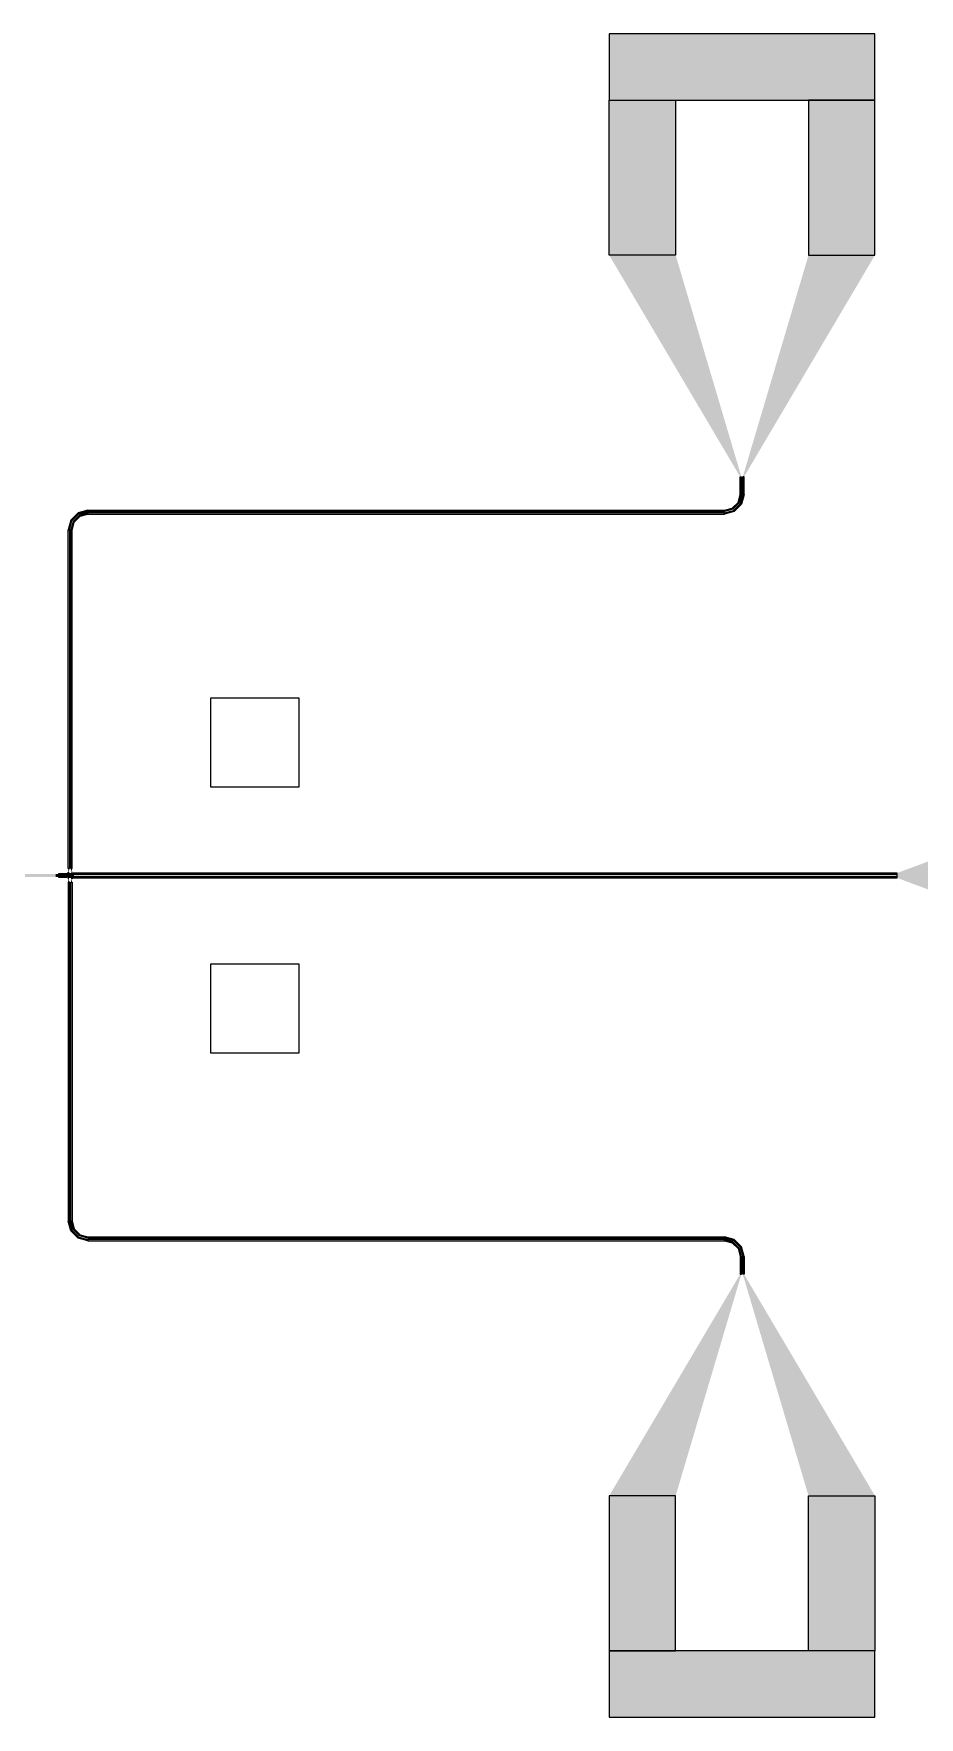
# Model space of a CAD drawing. Extents: x -200 to 7200, y -200 to 2100.
# Drawn here: x 5200 to 6200, y 0 to 1900 of the extents above; entities that cross this region are included whole.
import ezdxf

# ---------------------------------------------------------------- set-up
doc = ezdxf.new("R2010")
doc.units = 0
for name, color, linetype in [('GAP', 1, 'continuous'), ('PIN', 2, 'continuous'), ('VIA', 3, 'continuous')]:
    doc.layers.add(name, color=color, linetype=linetype)

# ---------------------------------------------------------------- blocks, each defined once
blk = doc.blocks.new('R2C2BGAP')
for points in [[(5238.2, 951.8), (5228.2, 951.8), (5228.2, 948.2), (5238.2, 948.2), (5238.2, 951.8)], [(5243.7, 951.8), (5239.2, 951.8), (5239.2, 948.2), (5243.7, 948.2), (5243.7, 951.8)], [(6175, 952.8), (5244.7, 952.8), (5244.7, 947.3), (6175, 947.3), (6175, 952.8)]]:
    blk.add_lwpolyline(points)
for points in [[(6255, 950), (6175, 950), (6255, 982.5), (6175, 952.8)], [(5225.2, 951.8), (5175.2, 951.8), (5225.2, 948.2), (5175.2, 948.2)], [(5228.2, 950), (5225.2, 950), (5228.2, 951.8), (5225.2, 951.8)], [(5228.2, 950), (5225.2, 950), (5228.2, 948.2), (5225.2, 948.2)], [(5238.2, 951.8), (5228.2, 951.8), (5238.2, 948.2), (5228.2, 948.2)], [(5239.2, 950), (5238.2, 950), (5239.2, 951.8), (5238.2, 951.8)], [(5239.2, 950), (5238.2, 950), (5239.2, 948.2), (5238.2, 948.2)], [(5243.7, 951.8), (5239.2, 951.8), (5243.7, 948.2), (5239.2, 948.2)], [(5244.7, 950), (5243.7, 950), (5244.7, 952.8), (5243.7, 951.8)], [(5244.7, 950), (5243.7, 950), (5244.7, 947.3), (5243.7, 948.2)], [(6175, 952.8), (5244.7, 952.8), (6175, 947.3), (5244.7, 947.3)], [(6255, 950), (6175, 950), (6255, 917.5), (6175, 947.3)]]:
    blk.add_solid(points)
blk = doc.blocks.new('R2C2BPIN')
for points in [[(5238.2, 950.9), (5228.2, 950.9), (5228.2, 949.1), (5238.2, 949.1), (5238.2, 950.9)], [(5243.7, 950.9), (5239.2, 950.9), (5239.2, 949.1), (5243.7, 949.1), (5243.7, 950.9)], [(6175, 951.2), (5244.7, 951.2), (5244.7, 948.8), (6175, 948.8), (6175, 951.2)]]:
    blk.add_lwpolyline(points)
for points in [[(5225.2, 950.4), (5175.2, 950.4), (5225.2, 951.2), (5175.2, 951.2)], [(5228.2, 950), (5225.2, 950), (5228.2, 950.9), (5225.2, 951.2)], [(5228.2, 950), (5225.2, 950), (5228.2, 949.1), (5225.2, 948.8)], [(5238.2, 950.9), (5228.2, 950.9), (5238.2, 949.1), (5228.2, 949.1)], [(5239.2, 950), (5238.2, 950), (5239.2, 950.9), (5238.2, 950.9)], [(5239.2, 950), (5238.2, 950), (5239.2, 949.1), (5238.2, 949.1)], [(5243.7, 950.9), (5239.2, 950.9), (5243.7, 949.1), (5239.2, 949.1)], [(5244.7, 950), (5243.7, 950), (5244.7, 951.2), (5243.7, 950.9)], [(5244.7, 950), (5243.7, 950), (5244.7, 948.8), (5243.7, 949.1)], [(6175, 951.2), (5244.7, 951.2), (6175, 948.8), (5244.7, 948.8)], [(6255, 950), (6175, 950), (6255, 962.5), (6175, 951.2)], [(6255, 950), (6175, 950), (6255, 937.5), (6175, 948.8)], [(5225.2, 949.6), (5175.2, 949.6), (5225.2, 948.8), (5175.2, 948.8)]]:
    blk.add_solid(points)
blk = doc.blocks.new('R2C2BVIA')
for points in [[(5400, 1150), (5400, 1050), (5500, 1050), (5500, 1150), (5400, 1150)], [(5400, 850), (5400, 750), (5500, 750), (5500, 850), (5400, 850)]]:
    blk.add_lwpolyline(points)
blk = doc.blocks.new('R2C2B')
for points in [[(5850, 1900), (5850, 1825), (6150, 1825), (6150, 1900), (5850, 1900)], [(5925, 1825), (5925, 1650), (5850, 1650), (5850, 1825), (5925, 1825)], [(6075, 1825), (6075, 1650), (6150, 1650), (6150, 1825), (6075, 1825)], [(5999.2, 1400), (5999.2, 1380), (5997.8, 1380), (5997.8, 1400), (5999.2, 1400)], [(6000.8, 1400), (6000.8, 1380), (6002.2, 1380), (6002.2, 1400), (6000.8, 1400)], [(6002.2, 1380), (5999.3, 1368.9), (5991.1, 1360.7), (5980, 1357.8), (5980, 1359.2), (5990.4, 1362), (5998, 1369.6), (6000.8, 1380), (6002.2, 1380)], [(5999.2, 1380), (5996.7, 1370.4), (5989.6, 1363.3), (5980, 1360.8), (5980, 1362.2), (5988.9, 1364.6), (5995.4, 1371.1), (5997.8, 1380), (5999.2, 1380)], [(5261.5, 1362.2), (5250.4, 1359.3), (5242.2, 1351.1), (5239.2, 1340), (5240.7, 1340), (5243.5, 1350.4), (5251.1, 1358), (5261.5, 1360.8), (5261.5, 1362.2)], [(5261.5, 1359.2), (5251.9, 1356.7), (5244.8, 1349.6), (5242.2, 1340), (5243.7, 1340), (5246.1, 1348.9), (5252.6, 1355.4), (5261.5, 1357.8), (5261.5, 1359.2)], [(5980, 1360.8), (5261.5, 1360.8), (5261.5, 1362.2), (5980, 1362.2), (5980, 1360.8)], [(5980, 1359.2), (5261.5, 1359.2), (5261.5, 1357.8), (5980, 1357.8), (5980, 1359.2)], [(5240.7, 1340), (5240.7, 957.8), (5239.2, 957.8), (5239.2, 1340), (5240.7, 1340)], [(5242.2, 1340), (5242.2, 957.8), (5243.7, 957.8), (5243.7, 1340), (5242.2, 1340)], [(5239.7, 953.8), (5239.7, 951.8), (5239.2, 951.8), (5239.2, 953.8), (5239.7, 953.8)], [(5243.2, 953.8), (5243.2, 951.8), (5243.7, 951.8), (5243.7, 953.8), (5243.2, 953.8)], [(5239.7, 946.3), (5239.7, 948.3), (5239.2, 948.3), (5239.2, 946.3), (5239.7, 946.3)], [(5240.7, 560), (5240.7, 942.3), (5239.2, 942.3), (5239.2, 560), (5240.7, 560)], [(5242.2, 560), (5242.2, 942.3), (5243.7, 942.3), (5243.7, 560), (5242.2, 560)], [(5243.2, 946.3), (5243.2, 948.3), (5243.7, 948.3), (5243.7, 946.3), (5243.2, 946.3)], [(5261.5, 537.8), (5250.4, 540.7), (5242.2, 548.9), (5239.2, 560), (5240.7, 560), (5243.5, 549.6), (5251.1, 542), (5261.5, 539.2), (5261.5, 537.8)], [(5261.5, 540.8), (5251.9, 543.3), (5244.8, 550.4), (5242.2, 560), (5243.7, 560), (5246.1, 551.1), (5252.6, 544.6), (5261.5, 542.2), (5261.5, 540.8)], [(5980, 540.8), (5261.5, 540.8), (5261.5, 542.2), (5980, 542.2), (5980, 540.8)], [(5980, 539.2), (5261.5, 539.2), (5261.5, 537.8), (5980, 537.8), (5980, 539.2)], [(6002.2, 520), (5999.3, 531.1), (5991.1, 539.3), (5980, 542.2), (5980, 540.8), (5990.4, 538), (5998, 530.4), (6000.8, 520), (6002.2, 520)], [(5999.2, 520), (5996.7, 529.6), (5989.6, 536.7), (5980, 539.2), (5980, 537.8), (5988.9, 535.4), (5995.4, 528.9), (5997.8, 520), (5999.2, 520)], [(5999.2, 500), (5999.2, 520), (5997.8, 520), (5997.8, 500), (5999.2, 500)], [(6000.8, 500), (6000.8, 520), (6002.2, 520), (6002.2, 500), (6000.8, 500)], [(5925, 75), (5925, 250), (5850, 250), (5850, 75), (5925, 75)], [(6075, 75), (6075, 250), (6150, 250), (6150, 75), (6075, 75)], [(6150, 0), (6150, 75), (5850, 75), (5850, 0), (6150, 0)]]:
    blk.add_lwpolyline(points)
for points in [[(5850, 1900), (5850, 1825), (6150, 1900), (6150, 1825)], [(5925, 1825), (5925, 1650), (5850, 1825), (5850, 1650)], [(6075, 1825), (6075, 1650), (6150, 1825), (6150, 1650)], [(5925, 1650), (5999.2, 1400), (5850, 1650), (5997.8, 1400)], [(6075, 1650), (6000.8, 1400), (6150, 1650), (6002.2, 1400)], [(5999.2, 1400), (5999.2, 1380), (5997.8, 1400), (5997.8, 1380)], [(6000.8, 1400), (6000.8, 1380), (6002.2, 1400), (6002.2, 1380)], [(5995.4, 1371.1), (5996.7, 1370.4), (5988.9, 1364.6), (5989.6, 1363.3)], [(5998, 1369.6), (5999.3, 1368.9), (5990.4, 1362), (5991.1, 1360.7)], [(5997.8, 1380), (5999.2, 1380), (5995.4, 1371.1), (5996.7, 1370.4)], [(6000.8, 1380), (6002.2, 1380), (5998, 1369.6), (5999.3, 1368.9)], [(5243.5, 1350.4), (5242.2, 1351.1), (5240.7, 1340), (5239.2, 1340)], [(5251.1, 1358), (5250.4, 1359.3), (5243.5, 1350.4), (5242.2, 1351.1)], [(5246.1, 1348.9), (5244.8, 1349.6), (5243.7, 1340), (5242.2, 1340)], [(5252.6, 1355.4), (5251.9, 1356.7), (5246.1, 1348.9), (5244.8, 1349.6)], [(5261.5, 1360.8), (5261.5, 1362.2), (5251.1, 1358), (5250.4, 1359.3)], [(5261.5, 1357.8), (5261.5, 1359.2), (5252.6, 1355.4), (5251.9, 1356.7)], [(5980, 1360.8), (5261.5, 1360.8), (5980, 1362.2), (5261.5, 1362.2)], [(5980, 1359.2), (5261.5, 1359.2), (5980, 1357.8), (5261.5, 1357.8)], [(5988.9, 1364.6), (5989.6, 1363.3), (5980, 1362.2), (5980, 1360.8)], [(5990.4, 1362), (5991.1, 1360.7), (5980, 1359.2), (5980, 1357.8)], [(5240.7, 1340), (5240.7, 957.8), (5239.2, 1340), (5239.2, 957.8)], [(5242.2, 1340), (5242.2, 957.8), (5243.7, 1340), (5243.7, 957.8)], [(5240.7, 957.8), (5239.7, 953.8), (5239.2, 957.8), (5239.2, 953.8)], [(5239.7, 953.8), (5239.7, 951.8), (5239.2, 953.8), (5239.2, 951.8)], [(5242.2, 957.8), (5243.2, 953.8), (5243.7, 957.8), (5243.7, 953.8)], [(5243.2, 953.8), (5243.2, 951.8), (5243.7, 953.8), (5243.7, 951.8)], [(5239.7, 946.3), (5239.7, 948.3), (5239.2, 946.3), (5239.2, 948.3)], [(5240.7, 942.3), (5239.7, 946.3), (5239.2, 942.3), (5239.2, 946.3)], [(5240.7, 560), (5240.7, 942.3), (5239.2, 560), (5239.2, 942.3)], [(5242.2, 942.3), (5243.2, 946.3), (5243.7, 942.3), (5243.7, 946.3)], [(5242.2, 560), (5242.2, 942.3), (5243.7, 560), (5243.7, 942.3)], [(5243.2, 946.3), (5243.2, 948.3), (5243.7, 946.3), (5243.7, 948.3)], [(5243.5, 549.6), (5242.2, 548.9), (5240.7, 560), (5239.2, 560)], [(5246.1, 551.1), (5244.8, 550.4), (5243.7, 560), (5242.2, 560)], [(5252.6, 544.6), (5251.9, 543.3), (5246.1, 551.1), (5244.8, 550.4)], [(5251.1, 542), (5250.4, 540.7), (5243.5, 549.6), (5242.2, 548.9)], [(5261.5, 539.2), (5261.5, 537.8), (5251.1, 542), (5250.4, 540.7)], [(5261.5, 542.2), (5261.5, 540.8), (5252.6, 544.6), (5251.9, 543.3)], [(5980, 540.8), (5261.5, 540.8), (5980, 542.2), (5261.5, 542.2)], [(5980, 539.2), (5261.5, 539.2), (5980, 537.8), (5261.5, 537.8)], [(5990.4, 538), (5991.1, 539.3), (5980, 540.8), (5980, 542.2)], [(5988.9, 535.4), (5989.6, 536.7), (5980, 537.8), (5980, 539.2)], [(5995.4, 528.9), (5996.7, 529.6), (5988.9, 535.4), (5989.6, 536.7)], [(5998, 530.4), (5999.3, 531.1), (5990.4, 538), (5991.1, 539.3)], [(5997.8, 520), (5999.2, 520), (5995.4, 528.9), (5996.7, 529.6)], [(5999.2, 500), (5999.2, 520), (5997.8, 500), (5997.8, 520)], [(6000.8, 520), (6002.2, 520), (5998, 530.4), (5999.3, 531.1)], [(6000.8, 500), (6000.8, 520), (6002.2, 500), (6002.2, 520)], [(5925, 250), (5999.2, 500), (5850, 250), (5997.8, 500)], [(6075, 250), (6000.8, 500), (6150, 250), (6002.2, 500)], [(5925, 75), (5925, 250), (5850, 75), (5850, 250)], [(6075, 75), (6075, 250), (6150, 75), (6150, 250)], [(6150, 0), (6150, 75), (5850, 0), (5850, 75)]]:
    blk.add_solid(points)

msp = doc.modelspace()

# ---------------------------------------------------------------- block references
msp.add_blockref('R2C2B', (0, 0))
at = {"layer": 'gap'}
msp.add_blockref('R2C2BGAP', (0, 0), dxfattribs=at)
at = {"layer": 'pin'}
msp.add_blockref('R2C2BPIN', (0, 0), dxfattribs=at)
at = {"layer": 'via'}
msp.add_blockref('R2C2BVIA', (0, 0), dxfattribs=at)

doc.saveas('drawing.dxf')
